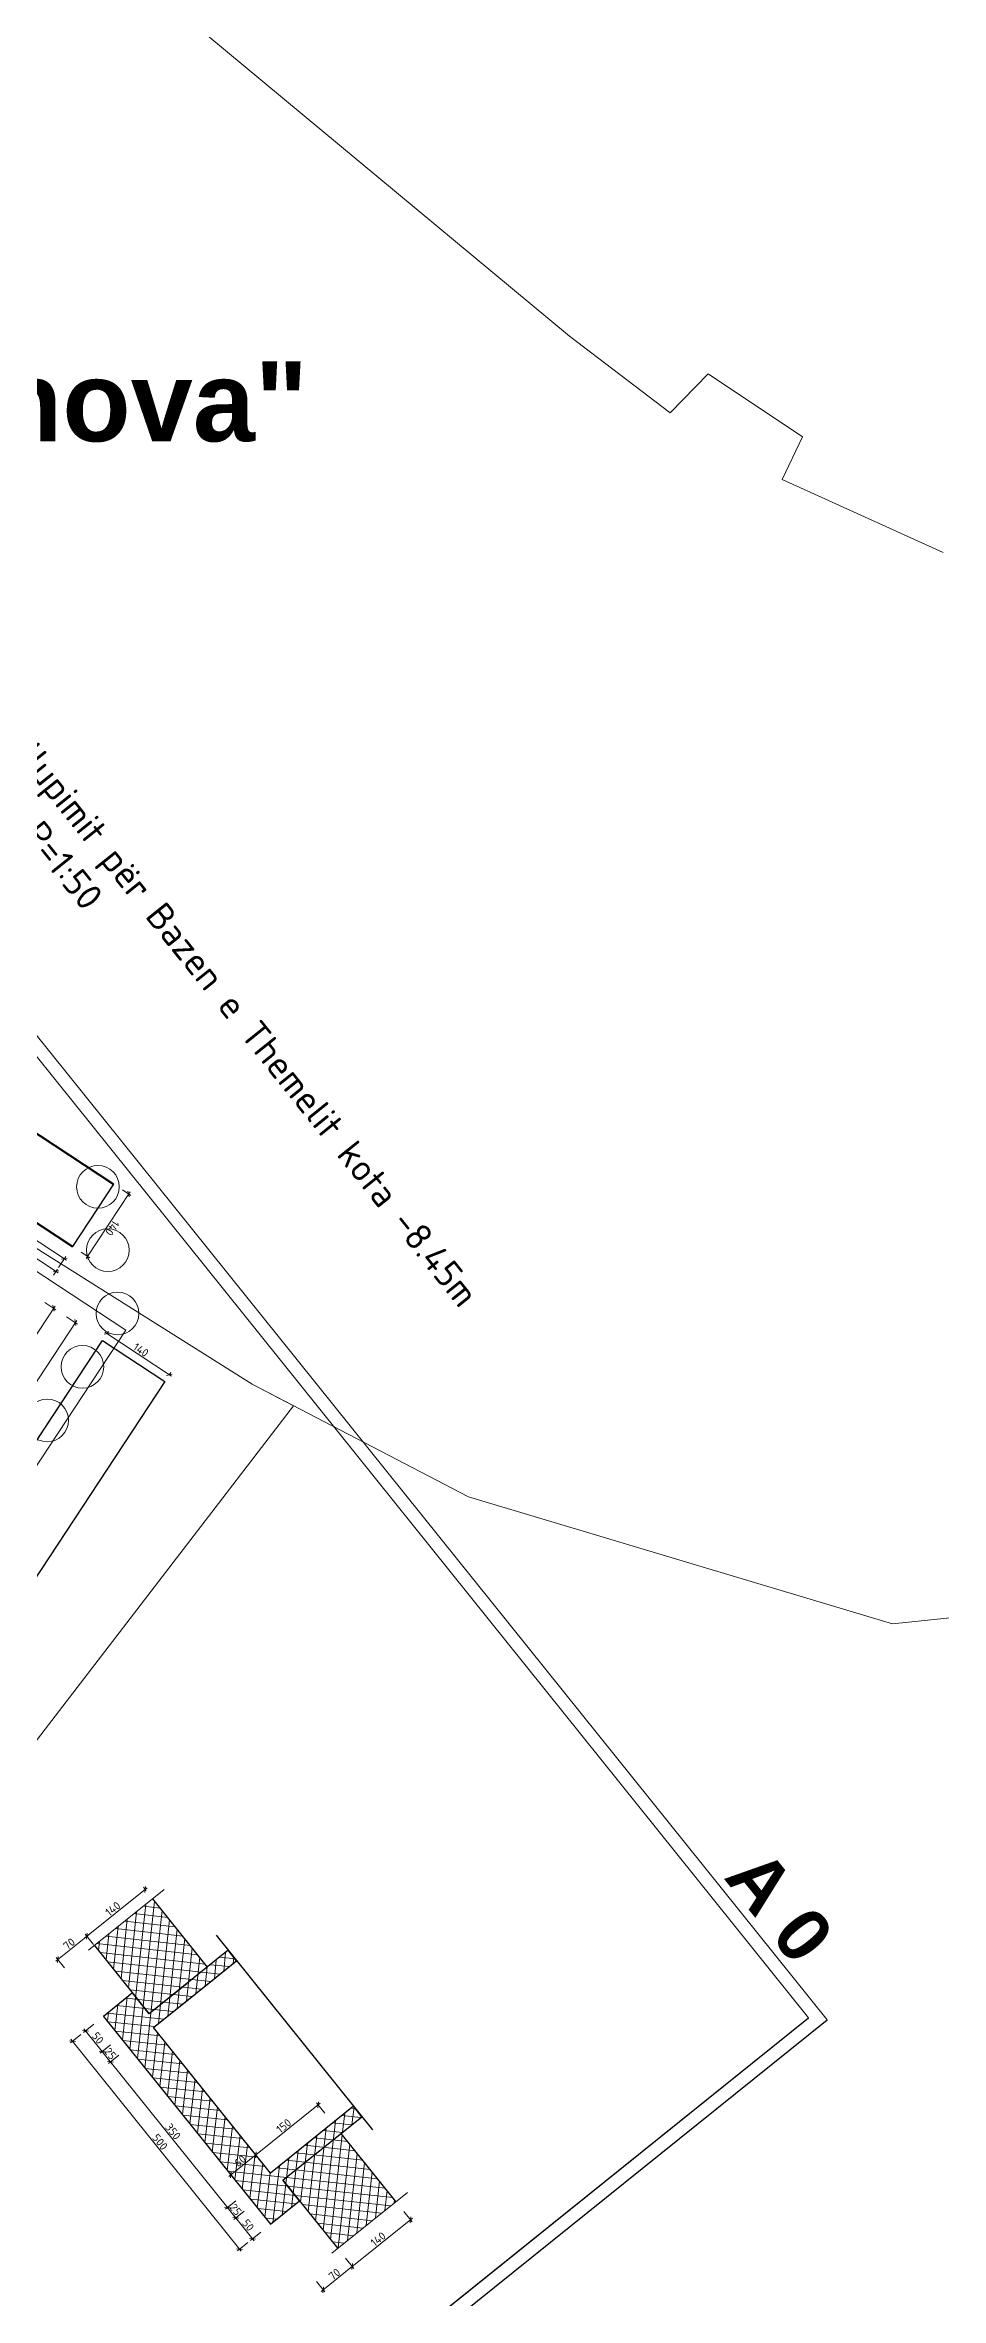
# Model space of a CAD drawing. Header units: metres. Extents: x 7511864 to 7512702, y 4691584 to 4692636.
# Drawn here: x 7512009.34 to 7512026.14, y 4692314.34 to 4692356.57 of the extents above; entities that cross this region are included whole.
import ezdxf

# ---------------------------------------------------------------- set-up
doc = ezdxf.new("R2010")
doc.units = ezdxf.units.M
doc.header["$PDMODE"] = 32
doc.header["$PDSIZE"] = 0.75
doc.layers.get('0').update_dxf_attribs({"lineweight": 0})
doc.layers.get('Defpoints').update_dxf_attribs({"lineweight": 0})
doc.layers.add('A - Muret', color=7, linetype='Continuous')
doc.layers.add('A4_GZ', color=7, linetype='Continuous')
for name, color, linetype, lineweight in [('A - Muret_Pen_No__101', 252, 'Continuous', 13), ('A - Muret_Pen_No__22', 8, 'Continuous', 35), ('A - Pllaka Perdhes kolollt v2', 1, 'Continuous', 0), ('emrat e rrugeve', 7, 'Continuous', 0), ('lifti project', 4, 'Continuous', 0), ('parcela', 7, 'Continuous', 0), ('Parcela Fqinje', 251, 'Continuous', 0)]:
    doc.layers.add(name, color=color, linetype=linetype, lineweight=lineweight)
doc.layers.add('A - Pilota kolollt v2', color=7, linetype='Continuous', lineweight=0, true_color=0xdf0000)
doc.styles.add('GENERATED_STYLE_1', font='arialbd.ttf')
doc.styles.add('K.B', font='isocpeur.ttf')
doc.dimstyles.new('FT 1_50', dxfattribs={"dimtxt": 15, "dimasz": 8, "dimexe": 5, "dimexo": 20, "dimgap": 2, "dimtad": 1, "dimdec": 0, "dimtxsty": 'K.B', "dimblk": 'OBLIQUE', "dimcen": 2.5, "dimdle": 5, "dimclrd": 256, "dimclre": 256, "dimclrt": 256, "dimadec": 0, "dimazin": 0, "dimtfac": 1, "dimtdec": 0, "dimtmove": 0, "dimatfit": 3, "dimldrblk": 'ARCHTICK', "dimfxl": 20, "dimfxlon": 1, "dimarcsym": 0})
pattern_1 = [(44.99999999999999, (0, 0), (-64.34671472773822, 64.34671472773826), []), (135.0000000000002, (0, 0), (64.34671472773803, 64.34671472773844), [])]

# ---------------------------------------------------------------- blocks, each defined once
blk = doc.blocks.new('Wall_27', base_point=(259145.8907511716, -22482.54432426653))
at = {"layer": 'A - Muret_Pen_No__101', "linetype": 'Continuous', "lineweight": 13}
h = blk.add_hatch(dxfattribs=at)
h.set_pattern_fill('CONCRETE_BLOCK', color=252, style=0, pattern_type=2)
h.set_pattern_definition(pattern_1)
h.paths.add_polyline_path([(258984.6609225791, -22797.19501182909), (259368.2127371205, -23986.89562666149), (259606.152734554, -23910.18527271984), (259222.6010993454, -22720.48450097122)])
h = blk.add_hatch(dxfattribs=at)
h.set_pattern_fill('CONCRETE_BLOCK', color=252, style=0, pattern_type=2)
h.set_pattern_definition(pattern_1)
h.paths.add_polyline_path([(260879.5444499212, -27859.99227168611), (260641.6043909481, -27936.70232952798), (262205.8361793683, -32788.63707517453), (262443.7762383414, -32711.92677258923)])
h = blk.add_hatch(dxfattribs=at)
h.set_pattern_fill('CONCRETE_BLOCK', color=252, style=0, pattern_type=2)
h.set_pattern_definition(pattern_1)
h.paths.add_polyline_path([(262904.0381762249, -34139.56786065826), (262666.0981172518, -34216.27816324356), (263264.4387955836, -36072.21145536158), (263502.3788545567, -35995.50115277628)])
h = blk.add_hatch(dxfattribs=at)
h.set_pattern_fill('CONCRETE_BLOCK', color=252, style=0, pattern_type=2)
h.set_pattern_definition(pattern_1)
h.paths.add_polyline_path([(264269.4821692671, -38374.90273613518), (264031.5420807583, -38451.61304590522), (265704.4867169861, -43640.75359637832), (265942.4268054948, -43564.04328660828)])
at = {"layer": 'A - Muret_Pen_No__22', "color": 8, "linetype": 'Continuous', "lineweight": 35, "flags": 128}
for points in [[(258984.6609236989, -22797.19483292018), (259368.2126257078, -23986.89566807518)], [(259606.1527978981, -23910.18533983909), (259222.6010818973, -22720.48446128426)], [(262443.7762319846, -32711.92693479448), (260879.5445104604, -27859.99230453213)], [(260641.6042678113, -27936.70241421885), (262205.8360569261, -32788.6372541336)], [(263502.3788768941, -35995.50107655814), (262904.0382787111, -34139.56795036703)], [(262666.0980870443, -34216.27821819061), (263264.4387440414, -36072.21152681144)], [(265942.4269636699, -43564.04328729732), (264269.4823389707, -38374.90292695478)], [(264031.5421480592, -38451.61319712146), (265704.4867943131, -43640.75362432195)]]:
    blk.add_lwpolyline(points, dxfattribs=at)
blk = doc.blocks.new('_Oblique')
at = {"color": 0, "linetype": 'ByBlock', "lineweight": -2}
blk.add_line((-0.5, -0.5), (0.5, 0.5), dxfattribs=at)
blk = doc.blocks.new('*D118')
at = {"lineweight": -2, "transparency": 16777216}
for p, q in [((4561.825168463611, 4144.381285521631), (4585.619185278772, 4152.052319597938)), ((5275.856071202002, 1994.78018320959), (4579.326175100478, 4155.276916145708)), ((5255.286650934611, 1993.402159311577), (5279.080667749772, 2001.073193387883))]:
    blk.add_line(p, q, dxfattribs=at)
at = {"layer": 'Defpoints', "color": 0, "transparency": 16777216}
for p in [(4580.86038191574, 4150.518112782676), (4491.905453161053, 4121.839630497255), (5185.366935632052, 1970.8605042872)]:
    blk.add_point(p, dxfattribs=at)
at = {"lineweight": -2, "transparency": 16777216, "xscale": 8, "yscale": 8, "zscale": 8}
for p, rotation in [((4580.86038191574, 4150.518112782676), 107.8689790706398), ((5274.32186438674, 1999.538986572622), 287.8689790706398)]:
    blk.add_blockref('_Oblique', p, dxfattribs=dict(at, rotation=rotation))
at = {"transparency": 16777216, "insert": (4936.632849541002, 3077.943542626645), "char_height": 15, "attachment_point": 5, "rotation": 287.86897907063985, "style": 'K.B'}
blk.add_mtext('2260', dxfattribs=at)
blk = doc.blocks.new('_ArchTick')
at = {"color": 0, "linetype": 'ByBlock', "const_width": 0.15}
blk.add_lwpolyline([(-0.5, -0.5), (0.5, 0.5)], dxfattribs=at)
blk = doc.blocks.new('*D143')
at = {"lineweight": -2, "transparency": 16777216}
for p, q in [((1783.96293684708, 3312.152810472845), (4487.930043595199, 4183.893967095911)), ((4485.768625920877, 4174.303188197925), (4481.637033420443, 4187.118563650585)), ((1791.319125902189, 3305.63044519494), (1787.187533401755, 3318.4458206476))]:
    blk.add_line(p, q, dxfattribs=at)
at = {"layer": 'Defpoints', "color": 0, "lineweight": 5, "transparency": 16777216}
for p in [(4483.171240230484, 4182.35976028587), (4491.905453161039, 4155.267974739064), (1797.455953142351, 3286.595231736078)]:
    blk.add_point(p, dxfattribs=at)
at = {"lineweight": -2, "transparency": 16777216, "xscale": 8, "yscale": 8, "zscale": 8}
for p, rotation in [((4483.171240230484, 4182.35976028587), 17.86897900778238), ((1788.721740211795, 3313.687017282885), 197.8689790077824)]:
    blk.add_blockref('_Oblique', p, dxfattribs=dict(at, rotation=rotation))
at = {"transparency": 16777216, "insert": (3133.031497282062, 3757.065115177336), "char_height": 15, "attachment_point": 5, "rotation": 17.868979007782375, "style": 'K.B'}
blk.add_mtext('2831', dxfattribs=at)
blk = doc.blocks.new('*D144')
at = {"lineweight": -2, "transparency": 16777216}
for p, q in [((1610.263799490423, 3285.940887125777), (4479.230906238543, 4210.876955212019)), ((4480.60893011399, 4190.307534943118), (4472.937896063787, 4214.101551766695)), ((1621.159430095301, 3268.439880476957), (1613.488396045098, 3292.233897300533))]:
    blk.add_line(p, q, dxfattribs=at)
at = {"layer": 'Defpoints', "color": 0, "lineweight": 5, "transparency": 16777216}
for p in [(4474.472102873828, 4209.342748401979), (4491.90545316104, 4155.267974739065), (1632.455953142351, 3233.400320272903)]:
    blk.add_point(p, dxfattribs=at)
at = {"lineweight": -2, "transparency": 16777216, "xscale": 8, "yscale": 8, "zscale": 8}
for p, rotation in [((4474.472102873828, 4209.342748401979), 17.86897900778239), ((1615.022602855138, 3287.475093935818), 197.8689790077824)]:
    blk.add_blockref('_Oblique', p, dxfattribs=dict(at, rotation=rotation))
at = {"transparency": 16777216, "insert": (3041.832359925406, 3757.450647561857), "char_height": 15, "attachment_point": 5, "rotation": 17.86897900778239, "style": 'K.B'}
blk.add_mtext('3004', dxfattribs=at)
blk = doc.blocks.new('*D147')
at = {"lineweight": -2, "transparency": 16777216}
for p, q in [((5097.284588686789, 2389.232950220146), (4532.763292772026, 4140.265350010939)), ((4515.262286135158, 4129.369719386862), (4539.056302950319, 4137.040753463169)), ((5076.715168419399, 2387.854926322133), (5100.509185234559, 2395.52596039844))]:
    blk.add_line(p, q, dxfattribs=at)
at = {"layer": 'Defpoints', "color": 0, "transparency": 16777216}
for p in [(4491.905453161054, 4121.839630497256), (4534.297499587287, 4135.506546647907), (5053.358335445293, 2380.324837432526)]:
    blk.add_point(p, dxfattribs=at)
at = {"lineweight": -2, "transparency": 16777216, "xscale": 8, "yscale": 8, "zscale": 8}
for p, rotation in [((4534.297499587287, 4135.506546647907), 107.8689790706402), ((5095.750381871528, 2393.991753583178), 287.8689790706402)]:
    blk.add_blockref('_Oblique', p, dxfattribs=dict(at, rotation=rotation))
at = {"transparency": 16777216, "insert": (4824.065667119169, 3267.664143064539), "char_height": 15, "attachment_point": 5, "rotation": 287.8689790706402, "style": 'K.B'}
blk.add_mtext('1830', dxfattribs=at)
blk = doc.blocks.new('*D151')
at = {"lineweight": -2, "transparency": 16777216}
for p, q in [((4629.351590261143, 4182.151560909901), (4772.115691195584, 4228.177765232873)), ((4767.356887831103, 4226.643558422107), (4765.822681020337, 4231.402361786588)), ((4634.110393625624, 4183.685767720666), (4632.576186814858, 4188.444571085147))]:
    blk.add_line(p, q, dxfattribs=at)
at = {"layer": 'Defpoints', "color": 0, "lineweight": -3, "transparency": 16777216}
for p in [(4767.356887831103, 4226.643558422107), (4772.029579598107, 4212.149801031661), (4638.783085392629, 4169.19201033022)]:
    blk.add_point(p, dxfattribs=at)
at = {"lineweight": -2, "transparency": 16777216, "xscale": 8, "yscale": 8, "zscale": 8}
for p, rotation in [((4767.356887831103, 4226.643558422107), 17.86897901651387), ((4634.110393625624, 4183.685767720666), 197.8689790165138)]:
    blk.add_blockref('_Oblique', p, dxfattribs=dict(at, rotation=rotation))
at = {"lineweight": -3, "transparency": 16777216, "insert": (4697.818647787909, 4214.206389463901), "char_height": 15, "attachment_point": 5, "rotation": 17.868979016513865, "style": 'K.B'}
blk.add_mtext('140', dxfattribs=at)
blk = doc.blocks.new('*D152')
at = {"lineweight": -2, "transparency": 16777216}
for p, q in [((4442.111388088764, 4374.89948834164), (4460.181631359213, 4380.725215574546)), ((4499.914825593361, 4241.185711218427), (4453.888621181968, 4383.949812124365)), ((4485.06917887273, 4241.652994162765), (4503.139422143179, 4247.478721395672))]:
    blk.add_line(p, q, dxfattribs=at)
at = {"layer": 'Defpoints', "color": 0, "lineweight": 5, "transparency": 16777216}
for p in [(4423.076174634639, 4368.762661086787), (4455.422827995681, 4379.191008760834), (4466.033965418605, 4235.516166907913)]:
    blk.add_point(p, dxfattribs=at)
at = {"lineweight": -2, "transparency": 16777216, "xscale": 8, "yscale": 8, "zscale": 8}
for p, rotation in [((4455.422827995681, 4379.191008760834), 107.8689790519993), ((4498.380618779647, 4245.944514581959), 287.8689790519992)]:
    blk.add_blockref('_Oblique', p, dxfattribs=dict(at, rotation=rotation))
at = {"lineweight": -3, "transparency": 16777216, "insert": (4485.943449778374, 4315.482754617451), "char_height": 15, "attachment_point": 5, "rotation": 287.8689790519993, "style": 'K.B'}
blk.add_mtext('140', dxfattribs=at)
blk = doc.blocks.new('*D175')
at = {"lineweight": -2, "transparency": 16777216}
for p, q in [((6009.034703185665, 3592.184128370922), (6009.034703185665, 3432.184128370922)), ((6029.034703185665, 3587.184128370922), (6004.034703185665, 3587.184128370922)), ((6029.034703185665, 3437.184128370922), (6004.034703185665, 3437.184128370922))]:
    blk.add_line(p, q, dxfattribs=at)
at = {"layer": 'Defpoints', "color": 0, "transparency": 16777216}
for p in [(6077.840858454059, 3587.184128370922), (6009.034703185665, 3437.184128370922), (6052.840858454059, 3437.184128370922)]:
    blk.add_point(p, dxfattribs=at)
at = {"lineweight": -2, "transparency": 16777216, "xscale": 8, "yscale": 8, "zscale": 8}
for p, rotation in [((6009.034703185665, 3587.184128370922), 90), ((6009.034703185665, 3437.184128370922), 270)]:
    blk.add_blockref('_Oblique', p, dxfattribs=dict(at, rotation=rotation))
at = {"transparency": 16777216, "insert": (5999.534703185665, 3512.184128370923), "char_height": 15, "attachment_point": 5, "rotation": 90, "style": 'K.B'}
blk.add_mtext('150', dxfattribs=at)
blk = doc.blocks.new('*D176')
at = {"lineweight": -2, "transparency": 16777216}
for p, q in [((6029.034703185665, 3437.184128370922), (6004.034703185665, 3437.184128370922)), ((6009.034703185665, 3442.184128370922), (6009.034703185665, 3372.184128370922)), ((6029.034703185665, 3377.184128370922), (6004.034703185665, 3377.184128370922))]:
    blk.add_line(p, q, dxfattribs=at)
at = {"layer": 'Defpoints', "color": 0, "transparency": 16777216}
for p in [(6052.840858454059, 3437.184128370922), (6009.034703185665, 3377.184128370922), (6127.840858454059, 3377.184128370922)]:
    blk.add_point(p, dxfattribs=at)
at = {"lineweight": -2, "transparency": 16777216, "xscale": 8, "yscale": 8, "zscale": 8}
for p, rotation in [((6009.034703185665, 3437.184128370922), 90), ((6009.034703185665, 3377.184128370922), 270)]:
    blk.add_blockref('_Oblique', p, dxfattribs=dict(at, rotation=rotation))
at = {"transparency": 16777216, "insert": (5999.534703185665, 3407.184128370923), "char_height": 15, "attachment_point": 5, "rotation": 90, "style": 'K.B'}
blk.add_mtext('60', dxfattribs=at)
blk = doc.blocks.new('*D177')
at = {"lineweight": -2, "transparency": 16777216}
for p, q in [((5627.840858454059, 3354.098419118673), (5627.840858454059, 3329.098419118673)), ((5677.840858454059, 3354.098419118673), (5677.840858454059, 3329.098419118673)), ((5622.840858454059, 3334.098419118673), (5682.840858454059, 3334.098419118673))]:
    blk.add_line(p, q, dxfattribs=at)
at = {"layer": 'Defpoints', "color": 0, "transparency": 16777216}
for p in [(5677.840858454059, 3447.184128370922), (5627.840858454059, 3377.184128370922), (5677.840858454059, 3334.098419118673)]:
    blk.add_point(p, dxfattribs=at)
at = {"lineweight": -2, "transparency": 16777216, "xscale": 8, "yscale": 8, "zscale": 8, "rotation": 180}
blk.add_blockref('_Oblique', (5627.840858454059, 3334.098419118673), dxfattribs=at)
at = {"lineweight": -2, "transparency": 16777216, "xscale": 8, "yscale": 8, "zscale": 8}
blk.add_blockref('_Oblique', (5677.840858454059, 3334.098419118673), dxfattribs=at)
at = {"transparency": 16777216, "insert": (5652.840858454059, 3343.598419118673), "char_height": 15, "attachment_point": 5, "style": 'K.B'}
blk.add_mtext('50', dxfattribs=at)
blk = doc.blocks.new('*D178')
at = {"lineweight": -2, "transparency": 16777216}
for p, q in [((5677.840858454059, 3354.098419118673), (5677.840858454059, 3329.098419118673)), ((5702.840858454059, 3354.098419118673), (5702.840858454059, 3329.098419118673)), ((5672.840858454059, 3334.098419118673), (5707.840858454059, 3334.098419118673))]:
    blk.add_line(p, q, dxfattribs=at)
at = {"layer": 'Defpoints', "color": 0, "transparency": 16777216}
for p in [(5677.840858454059, 3447.184128370922), (5702.840858454059, 3437.184128370922), (5702.840858454059, 3334.098419118673)]:
    blk.add_point(p, dxfattribs=at)
at = {"lineweight": -2, "transparency": 16777216, "xscale": 8, "yscale": 8, "zscale": 8, "rotation": 180}
blk.add_blockref('_Oblique', (5677.840858454059, 3334.098419118673), dxfattribs=at)
at = {"lineweight": -2, "transparency": 16777216, "xscale": 8, "yscale": 8, "zscale": 8}
blk.add_blockref('_Oblique', (5702.840858454059, 3334.098419118673), dxfattribs=at)
at = {"transparency": 16777216, "insert": (5690.340858454059, 3343.598419118673), "char_height": 15, "attachment_point": 5, "style": 'K.B'}
blk.add_mtext('25', dxfattribs=at)
blk = doc.blocks.new('*D179')
at = {"lineweight": -2, "transparency": 16777216}
for p, q in [((5702.840858454059, 3354.098419118673), (5702.840858454059, 3329.098419118673)), ((6052.840858454059, 3354.098419118673), (6052.840858454059, 3329.098419118673)), ((5697.840858454059, 3334.098419118673), (6057.840858454059, 3334.098419118673))]:
    blk.add_line(p, q, dxfattribs=at)
at = {"layer": 'Defpoints', "color": 0, "transparency": 16777216}
for p in [(5702.840858454059, 3437.184128370922), (6052.840858454059, 3437.184128370922), (6052.840858454059, 3334.098419118673)]:
    blk.add_point(p, dxfattribs=at)
at = {"lineweight": -2, "transparency": 16777216, "xscale": 8, "yscale": 8, "zscale": 8, "rotation": 180}
blk.add_blockref('_Oblique', (5702.840858454059, 3334.098419118673), dxfattribs=at)
at = {"lineweight": -2, "transparency": 16777216, "xscale": 8, "yscale": 8, "zscale": 8}
blk.add_blockref('_Oblique', (6052.840858454059, 3334.098419118673), dxfattribs=at)
at = {"transparency": 16777216, "insert": (5877.840858454059, 3343.598419118673), "char_height": 15, "attachment_point": 5, "style": 'K.B'}
blk.add_mtext('350', dxfattribs=at)
blk = doc.blocks.new('*D180')
at = {"lineweight": -2, "transparency": 16777216}
for p, q in [((6052.840858454059, 3354.098419118673), (6052.840858454059, 3329.098419118673)), ((6077.840858454059, 3354.098419118673), (6077.840858454059, 3329.098419118673)), ((6047.840858454059, 3334.098419118673), (6082.840858454059, 3334.098419118673))]:
    blk.add_line(p, q, dxfattribs=at)
at = {"layer": 'Defpoints', "color": 0, "transparency": 16777216}
for p in [(6052.840858454059, 3437.184128370922), (6077.840858454059, 3447.184128370922), (6077.840858454059, 3334.098419118673)]:
    blk.add_point(p, dxfattribs=at)
at = {"lineweight": -2, "transparency": 16777216, "xscale": 8, "yscale": 8, "zscale": 8, "rotation": 180}
blk.add_blockref('_Oblique', (6052.840858454059, 3334.098419118673), dxfattribs=at)
at = {"lineweight": -2, "transparency": 16777216, "xscale": 8, "yscale": 8, "zscale": 8}
blk.add_blockref('_Oblique', (6077.840858454059, 3334.098419118673), dxfattribs=at)
at = {"transparency": 16777216, "insert": (6065.340858454059, 3343.598419118673), "char_height": 15, "attachment_point": 5, "style": 'K.B'}
blk.add_mtext('25', dxfattribs=at)
blk = doc.blocks.new('*D181')
at = {"lineweight": -2, "transparency": 16777216}
for p, q in [((6077.840858454059, 3354.098419118673), (6077.840858454059, 3329.098419118673)), ((6127.840858454059, 3354.098419118673), (6127.840858454059, 3329.098419118673)), ((6072.840858454059, 3334.098419118673), (6132.840858454059, 3334.098419118673))]:
    blk.add_line(p, q, dxfattribs=at)
at = {"layer": 'Defpoints', "color": 0, "transparency": 16777216}
for p in [(6077.840858454059, 3447.184128370922), (6127.840858454059, 3447.184128370922), (6127.840858454059, 3334.098419118673)]:
    blk.add_point(p, dxfattribs=at)
at = {"lineweight": -2, "transparency": 16777216, "xscale": 8, "yscale": 8, "zscale": 8, "rotation": 180}
blk.add_blockref('_Oblique', (6077.840858454059, 3334.098419118673), dxfattribs=at)
at = {"lineweight": -2, "transparency": 16777216, "xscale": 8, "yscale": 8, "zscale": 8}
blk.add_blockref('_Oblique', (6127.840858454059, 3334.098419118673), dxfattribs=at)
at = {"transparency": 16777216, "insert": (6102.840858454059, 3343.598419118673), "char_height": 15, "attachment_point": 5, "style": 'K.B'}
blk.add_mtext('50', dxfattribs=at)
blk = doc.blocks.new('*D182')
at = {"lineweight": -2, "transparency": 16777216}
for p, q in [((5622.840858454059, 3302.897338907758), (6132.840858454059, 3302.897338907758)), ((5627.840858454059, 3322.897338907758), (5627.840858454059, 3297.897338907758)), ((6127.840858454059, 3322.897338907758), (6127.840858454059, 3297.897338907758))]:
    blk.add_line(p, q, dxfattribs=at)
at = {"layer": 'Defpoints', "color": 0, "transparency": 16777216}
for p in [(5627.840858454059, 3377.184128370922), (6127.840858454059, 3377.184128370922), (6127.840858454059, 3302.897338907758)]:
    blk.add_point(p, dxfattribs=at)
at = {"lineweight": -2, "transparency": 16777216, "xscale": 8, "yscale": 8, "zscale": 8, "rotation": 180}
blk.add_blockref('_Oblique', (5627.840858454059, 3302.897338907758), dxfattribs=at)
at = {"lineweight": -2, "transparency": 16777216, "xscale": 8, "yscale": 8, "zscale": 8}
blk.add_blockref('_Oblique', (6127.840858454059, 3302.897338907758), dxfattribs=at)
at = {"transparency": 16777216, "insert": (5877.840858454059, 3312.397338907758), "char_height": 15, "attachment_point": 5, "style": 'K.B'}
blk.add_mtext('500', dxfattribs=at)
blk = doc.blocks.new('*D183')
at = {"lineweight": -2, "transparency": 16777216}
for p, q in [((6285.338824183855, 3442.184128370922), (6285.338824183855, 3592.184128370922)), ((6265.338824183855, 3587.184128370922), (6290.338824183855, 3587.184128370922)), ((6265.338824183855, 3447.184128370922), (6290.338824183855, 3447.184128370922))]:
    blk.add_line(p, q, dxfattribs=at)
at = {"layer": 'Defpoints', "color": 0, "transparency": 16777216}
for p in [(6241.883250088838, 3587.184128370922), (6285.338824183855, 3587.184128370922), (6241.883250088838, 3447.184128370922)]:
    blk.add_point(p, dxfattribs=at)
at = {"lineweight": -2, "transparency": 16777216, "xscale": 8, "yscale": 8, "zscale": 8}
for p, rotation in [((6285.338824183855, 3587.184128370922), 90), ((6285.338824183855, 3447.184128370922), 270)]:
    blk.add_blockref('_Oblique', p, dxfattribs=dict(at, rotation=rotation))
at = {"transparency": 16777216, "insert": (6275.838824183854, 3517.184128370923), "char_height": 15, "attachment_point": 5, "rotation": 90, "style": 'K.B'}
blk.add_mtext('140', dxfattribs=at)
blk = doc.blocks.new('*D184')
at = {"lineweight": -2, "transparency": 16777216}
for p, q in [((6265.338824183855, 3447.184128370922), (6290.338824183855, 3447.184128370922)), ((6285.338824183855, 3452.184128370922), (6285.338824183855, 3372.184128370922)), ((6265.338824183855, 3377.184128370922), (6290.338824183855, 3377.184128370922))]:
    blk.add_line(p, q, dxfattribs=at)
at = {"layer": 'Defpoints', "color": 0, "transparency": 16777216}
for p in [(6127.840858454059, 3447.184128370922), (6127.840858454059, 3377.184128370922), (6285.338824183855, 3377.184128370922)]:
    blk.add_point(p, dxfattribs=at)
at = {"lineweight": -2, "transparency": 16777216, "xscale": 8, "yscale": 8, "zscale": 8}
for p, rotation in [((6285.338824183855, 3447.184128370922), 90), ((6285.338824183855, 3377.184128370922), 270)]:
    blk.add_blockref('_Oblique', p, dxfattribs=dict(at, rotation=rotation))
at = {"transparency": 16777216, "insert": (6275.838824183854, 3412.184128370923), "char_height": 15, "attachment_point": 5, "rotation": 90, "style": 'K.B'}
blk.add_mtext('70', dxfattribs=at)
blk = doc.blocks.new('*D185')
at = {"lineweight": -2, "transparency": 16777216}
for p, q in [((5491.127380297054, 3592.184128370922), (5491.127380297054, 3442.184128370922)), ((5493.79846681928, 3587.184128370922), (5486.127380297054, 3587.184128370922)), ((5493.79846681928, 3447.184128370922), (5486.127380297054, 3447.184128370922))]:
    blk.add_line(p, q, dxfattribs=at)
at = {"layer": 'Defpoints', "color": 0, "transparency": 16777216}
for p in [(5513.79846681928, 3587.184128370922), (5491.127380297054, 3447.184128370922), (5513.79846681928, 3447.184128370922)]:
    blk.add_point(p, dxfattribs=at)
at = {"lineweight": -2, "transparency": 16777216, "xscale": 8, "yscale": 8, "zscale": 8}
for p, rotation in [((5491.127380297054, 3587.184128370922), 90), ((5491.127380297054, 3447.184128370922), 270)]:
    blk.add_blockref('_Oblique', p, dxfattribs=dict(at, rotation=rotation))
at = {"transparency": 16777216, "insert": (5481.627380297053, 3517.184128370923), "char_height": 15, "attachment_point": 5, "rotation": 90, "style": 'K.B'}
blk.add_mtext('140', dxfattribs=at)
blk = doc.blocks.new('*D186')
at = {"lineweight": -2, "transparency": 16777216}
for p, q in [((5511.127380297054, 3447.184128370922), (5486.127380297054, 3447.184128370922)), ((5491.127380297054, 3452.184128370922), (5491.127380297054, 3372.184128370922)), ((5511.127380297054, 3377.184128370922), (5486.127380297054, 3377.184128370922))]:
    blk.add_line(p, q, dxfattribs=at)
at = {"layer": 'Defpoints', "color": 0, "transparency": 16777216}
for p in [(5627.840858454059, 3447.184128370922), (5491.127380297054, 3377.184128370922), (5627.840858454059, 3377.184128370922)]:
    blk.add_point(p, dxfattribs=at)
at = {"lineweight": -2, "transparency": 16777216, "xscale": 8, "yscale": 8, "zscale": 8}
for p, rotation in [((5491.127380297054, 3447.184128370922), 90), ((5491.127380297054, 3377.184128370922), 270)]:
    blk.add_blockref('_Oblique', p, dxfattribs=dict(at, rotation=rotation))
at = {"transparency": 16777216, "insert": (5481.627380297053, 3412.184128370923), "char_height": 15, "attachment_point": 5, "rotation": 90, "style": 'K.B'}
blk.add_mtext('70', dxfattribs=at)
blk = doc.blocks.new('A$C112c8b24')
at = {"true_color": 0x636466}
h = blk.add_hatch(dxfattribs=at)
h.set_pattern_fill('ANSI37', color=251, scale=5)
h.set_pattern_definition([(45, (-468.0516538296069, 197.9588546659143), (-11.22532015133644, 11.22532015133644), []), (135, (-468.0516538296069, 197.9588546659143), (-11.22532015133644, -11.22532015133644), [])])
h.paths.add_polyline_path([(5540.170612668764, 3411.266799391939), (5515.170612668764, 3411.266799391939), (5515.170612668764, 3211.266799391939), (5165.170612668764, 3211.266799391939), (5165.170612668764, 3411.266799391939), (5140.170612668764, 3411.266799391939), (5140.170612668764, 3221.266799391939), (5090.170612668764, 3221.266799391939), (5090.170612668764, 3151.266799391939), (5590.170612668764, 3151.266799391939), (5590.170612668764, 3221.266799391939), (5540.170612668764, 3221.266799391939)])
h.paths.add_polyline_path([(5140.170612668764, 3361.266799391939), (4976.128221033985, 3361.266799391939), (4976.128221033985, 3221.266799391939), (5140.170612668764, 3221.266799391939)])
h.paths.add_polyline_path([(5704.213004303543, 3361.266799391939), (5540.170612668764, 3361.266799391939), (5540.170612668764, 3221.266799391939), (5590.170612668764, 3221.266799391939), (5704.213004303543, 3221.266799391939)])
for p, q in [((5945, 4205), (0, 4205)), ((5945, 0), (5945, 4205)), ((5945, 0), (5945, 4205)), ((5945, 0), (5945, 4205)), ((5920, 4180), (125, 4180)), ((3928.36371963331, 4009.598837928929), (3885.405928849344, 4142.845332107804)), ((5920, 25), (5920, 4180)), ((5920, 25), (5920, 4180)), ((5920, 25), (5920, 4180))]:
    blk.add_line(p, q)
at = {"lineweight": 25}
for p, q in [((5945, 0), (5945, 4205)), ((5920, 25), (5920, 4180))]:
    blk.add_line(p, q, dxfattribs=at)
at = {"lineweight": 40}
for p, q in [((1094.785707357055, 3243.167782958529), (3885.405928849344, 4142.845332107804)), ((1094.785707357055, 3096.071980431734), (3928.36371963331, 4009.598837928929))]:
    blk.add_line(p, q, dxfattribs=at)
at = {"lineweight": 30}
blk.add_line((4794.574322117479, 1792.295555019822), (4101.112839608928, 3943.274681346287), dxfattribs=at)
at = {"color": 1, "lineweight": 9}
for p, q in [((4976.128221033985, 3207.126831301772), (4976.128221033985, 3388.940215190254)), ((5704.213004303543, 3207.126831301772), (5704.213004303543, 3388.940215190254))]:
    blk.add_line(p, q, dxfattribs=at)
at = {"color": 1, "lineweight": -3}
blk.add_line((5104.079760201537, 3411.266799391939), (5572.077728109871, 3411.266799391939), dxfattribs=at)
at = {"lineweight": -3}
for p, q in [((5165.170612668764, 3411.266799391939), (5140.170612668764, 3411.266799391939)), ((5140.170612668764, 3411.266799391939), (5140.170612668764, 3221.266799391939)), ((5165.170612668764, 3361.266799391939), (5165.170612668764, 3411.266799391939)), ((5140.170612668764, 3361.266799391939), (4976.128221033985, 3361.266799391939)), ((5165.170612668764, 3211.266799391939), (5165.170612668764, 3361.266799391939)), ((5704.213004303543, 3361.266799391939), (5540.170612668764, 3361.266799391939)), ((5704.213004303543, 3361.266799391939), (5540.170612668764, 3361.266799391939)), ((5140.170612668764, 3311.266799391939), (5140.170612668764, 3221.266799391939)), ((5165.170612668764, 3211.266799391939), (5165.170612668764, 3311.266799391939)), ((5515.170612668764, 3311.266799391939), (5515.170612668764, 3211.266799391939)), ((5540.170612668764, 3221.266799391939), (5540.170612668764, 3311.266799391939)), ((4976.128221033985, 3221.266799391939), (5140.170612668764, 3221.266799391939)), ((5090.170612668764, 3211.266799391939), (5090.170612668764, 3151.266799391939)), ((5515.170612668764, 3211.266799391939), (5165.170612668764, 3211.266799391939)), ((5540.170612668764, 3221.266799391939), (5590.170612668764, 3221.266799391939)), ((5540.170612668764, 3221.266799391939), (5704.213004303543, 3221.266799391939)), ((5590.170612668764, 3151.266799391939), (5590.170612668764, 3221.266799391939)), ((5090.170612668764, 3151.266799391939), (5590.170612668764, 3151.266799391939))]:
    blk.add_line(p, q, dxfattribs=at)
at = {"lineweight": 9}
for p, q in [((5515.170612668764, 3211.266799391939), (5515.170612668764, 3411.266799391939)), ((5540.170612668764, 3221.266799391939), (5540.170612668764, 3411.266799391939)), ((5090.170612668764, 3151.266799391939), (5090.170612668764, 3221.266799391939))]:
    blk.add_line(p, q, dxfattribs=at)
at = {"lineweight": 30}
for points in [[(3885.405928849344, 4142.845332107804), (3928.36371963331, 4009.598837928929), (1094.785707357055, 3096.071980431734), (1094.785707357055, 3243.167782958529), (3885.405928849344, 4142.845332107804)], [(4101.112839608928, 3943.274681346287), (4234.359333812812, 3986.232472052678), (4752.841315036389, 2378.004838480321), (4710.144654262728, 2217.130186728748), (4842.162355760128, 1807.637623134196), (4794.574322117479, 1792.295555019822), (4101.112839607333, 3943.274681351237)], [(5165.170612668764, 3411.266799391939), (5140.170612668764, 3411.266799391939), (5140.170612668764, 3221.266799391939), (5090.170612668764, 3221.266799391939), (5090.170612668764, 3151.266799391939), (5590.170612668764, 3151.266799391939), (5590.170612668764, 3221.266799391939), (5540.170612668764, 3221.266799391939), (5540.170612668764, 3411.266799391939), (5515.170612668764, 3411.266799391939), (5515.170612668764, 3211.266799391939), (5165.170612668764, 3211.266799391939), (5165.170612668764, 3411.266799391939)]]:
    blk.add_lwpolyline(points, dxfattribs=at)
at = {"layer": 'A4_GZ', "color": 0}
for p, q in [((5945, 0), (5945, 4205)), ((5920, 25), (5920, 4180))]:
    blk.add_line(p, q, dxfattribs=at)
at = {"layer": 'A - Muret', "color": 8, "lineweight": 35, "xscale": 0.1, "yscale": 0.1, "zscale": 0.1}
blk.add_blockref('Wall_27', (3938.268407547417, 3880.267867552043), dxfattribs=at)
at = {"insert": (2344.041058096598, 4551.993774480296), "char_height": 50, "width": 2860.463492864743, "attachment_point": 1, "style": 'K.B'}
blk.add_mtext('Plani i Pozicionimi dhe Kallupimit për Bazen e Themelit kota -8.45m \\P                             {\\fISOCPEUR|b0|i0|c186|p34;P=1:5}0 ', dxfattribs=at)
at = {"insert": (5723.195177722722, 4218.286237413879), "char_height": 100, "attachment_point": 8, "style": 'GENERATED_STYLE_1'}
blk.add_mtext('\\A1;{\\fArial Unicode MS|b1|i0|c0|p34;\\C1;A 0}', dxfattribs=at)
at = {"lineweight": -3}
for p1, p2, distance, picture, middle in [((3928.36371963331, 4009.598837928929), (3885.405928849344, 4142.845332107804), -33.986120974159626, '*D152', (3948.273203993079, 4089.565425638468)), ((4101.112839607333, 3943.274681351237), (4234.359333812812, 3986.232472052678), 15.228363393435858, '*D151', (4160.148402002614, 3988.289060484918))]:
    dim = blk.add_aligned_dim(p1=p1, p2=p2, distance=distance, dimstyle='FT 1_50', dxfattribs=at)
    dim.commit()
    dim.dimension.update_dxf_attribs({"geometry": picture, "text_midpoint": middle, "insert": (-537.6702457852953, -225.9173289789833)})
for p1, p2, distance, picture, middle in [((1094.785707357056, 3007.482991293919), (3954.235207375745, 3929.350645760081), 56.815515917152155, '*D144', (2504.162114140111, 3531.533318582874)), ((1259.785707357056, 3060.677902757096), (3954.235207375745, 3929.350645760081), 28.46491383493772, '*D143', (2595.361251496767, 3531.147786198353)), ((4647.696689846758, 1744.943175308216), (3954.235207375757, 3895.922301518272), -93.46354741794596, '*D118', (4398.962603755706, 2852.026213647662)), ((4515.688089659998, 2154.407508453543), (3954.235207375757, 3895.922301518272), -44.54065780018321, '*D147', (4286.395421333874, 3041.746814085555))]:
    dim = blk.add_aligned_dim(p1=p1, p2=p2, distance=distance, dimstyle='FT 1_50')
    dim.commit()
    dim.dimension.update_dxf_attribs({"geometry": picture, "text_midpoint": middle, "insert": (-537.6702457852953, -225.9173289789833)})
for base, p1, p2, picture, middle in [((4953.457134511758, 3221.266799391939), (4976.128221033985, 3361.266799391939), (4976.128221033985, 3221.266799391939), '*D185', (4943.957134511757, 3291.266799391939)), ((5471.36445740037, 3211.266799391939), (5540.170612668764, 3361.266799391939), (5515.170612668764, 3211.266799391939), '*D175', (5461.864457400369, 3286.266799391939)), ((5747.668578398559, 3361.266799391939), (5704.213004303543, 3221.266799391939), (5704.213004303543, 3361.266799391939), '*D183', (5738.168578398559, 3291.266799391939)), ((4953.457134511758, 3151.266799391939), (5090.170612668764, 3221.266799391939), (5090.170612668764, 3151.266799391939), '*D186', (4943.957134511757, 3186.266799391939)), ((5471.36445740037, 3151.266799391939), (5515.170612668764, 3211.266799391939), (5590.170612668764, 3151.266799391939), '*D176', (5461.864457400369, 3181.266799391939)), ((5747.668578398559, 3151.266799391939), (5590.170612668764, 3221.266799391939), (5590.170612668764, 3151.266799391939), '*D184', (5738.168578398559, 3186.266799391939))]:
    dim = blk.add_linear_dim(base=base, p1=p1, p2=p2, angle=90, dimstyle='FT 1_50')
    dim.commit()
    dim.dimension.update_dxf_attribs({"geometry": picture, "text_midpoint": middle, "insert": (-537.6702457852953, -225.9173289789833)})
for base, p1, p2, picture, middle in [((5140.170612668764, 3108.181090139689), (5090.170612668764, 3151.266799391939), (5140.170612668764, 3221.266799391939), '*D177', (5115.170612668764, 3117.681090139689)), ((5165.170612668764, 3108.181090139689), (5140.170612668764, 3221.266799391939), (5165.170612668764, 3211.266799391939), '*D178', (5152.670612668764, 3117.681090139689)), ((5515.170612668764, 3108.181090139689), (5165.170612668764, 3211.266799391939), (5515.170612668764, 3211.266799391939), '*D179', (5340.170612668764, 3117.681090139689)), ((5540.170612668764, 3108.181090139689), (5515.170612668764, 3211.266799391939), (5540.170612668764, 3221.266799391939), '*D180', (5527.670612668764, 3117.681090139689)), ((5590.170612668764, 3108.181090139689), (5540.170612668764, 3221.266799391939), (5590.170612668764, 3221.266799391939), '*D181', (5565.170612668764, 3117.681090139689)), ((5590.170612668764, 3076.980009928775), (5090.170612668764, 3151.266799391939), (5590.170612668764, 3151.266799391939), '*D182', (5340.170612668764, 3086.480009928775))]:
    dim = blk.add_linear_dim(base=base, p1=p1, p2=p2, dimstyle='FT 1_50')
    dim.commit()
    dim.dimension.update_dxf_attribs({"geometry": picture, "text_midpoint": middle, "insert": (-537.6702457852953, -225.9173289789833)})

msp = doc.modelspace()

# ---------------------------------------------------------------- linework, layer by layer
at = {"layer": 'A - Pilota kolollt v2', "color": 12, "linetype": 'Continuous', "true_color": 0xdf0000}
for centre in [(7512010.33203901, 4692335.165902976), (7512010.515650442, 4692333.980033319), (7512010.699261875, 4692332.794163663), (7512010.039368396, 4692331.791895936), (7512009.379474917, 4692330.78962821)]:
    msp.add_circle(centre, 0.3999999999999773, dxfattribs=at)
at = {"layer": 'A - Pllaka Perdhes kolollt v2', "color": 6, "linetype": 'Continuous', "flags": 128}
msp.add_lwpolyline([(7511962.147605797, 4692332.719527228), (7511983.924078942, 4692350.209557033), (7512010.851815436, 4692332.480324347), (7511997.159025718, 4692311.683269011), (7511985.92796456, 4692319.077804254, 0.3255518551298186), (7511980.282645076, 4692318.811124776), (7511976.049179041, 4692315.410966878)], format="xyb", close=True, dxfattribs=at)
at = {"layer": 'parcela'}
msp.add_lwpolyline([(7512014.001, 4692331.061000001), (7512007.601, 4692322.736), (7511996.727999999, 4692308.593), (7511996.477999999, 4692308.808), (7511984.225, 4692318.67), (7511979.511, 4692314.209), (7511960.838, 4692336.459), (7511966.627, 4692340.808), (7511982.768999999, 4692353.148), (7511985.852999999, 4692355.253), (7512004.361, 4692337.945), (7512007.31, 4692335.187), (7512013.22, 4692331.467), (7512014.001, 4692331.061000001)], dxfattribs=at)
at = {"layer": 'Parcela Fqinje', "flags": 128}
for points in [[(7512121.209, 4692304.743), (7512099.37, 4692321.114), (7512090.4, 4692328.334), (7512084.23, 4692331.224), (7512078.21, 4692330.164), (7512066.38, 4692329.075), (7512056.28, 4692327.065), (7512044.93, 4692326.926), (7512038.19, 4692326.936), (7512031.28, 4692327.606), (7512025.23, 4692326.976), (7512017.28, 4692329.357), (7512013.22, 4692331.467), (7512007.31, 4692335.187), (7511984.021, 4692356.967), (7511973.491, 4692368.387), (7511969.121, 4692372.097), (7511958.422, 4692378.737), (7511952.79, 4692386.36), (7511951.692, 4692387.847), (7511942.993, 4692405.116), (7511934.243, 4692423.576)], [(7512004.091, 4692363.636), (7512019.171, 4692351.116), (7512021.061, 4692349.675), (7512021.771, 4692350.405), (7512023.541, 4692349.225), (7512023.161, 4692348.425), (7512026.181, 4692347.055)], [(7512004.361, 4692337.945), (7512007.31, 4692335.187), (7512013.22, 4692331.467), (7512017.28, 4692329.357), (7512025.23, 4692326.976), (7512031.28, 4692327.606000001), (7512038.19, 4692326.936000001), (7512044.93, 4692326.926), (7512056.28, 4692327.065), (7512066.38, 4692329.075), (7512078.21, 4692330.164), (7512084.23, 4692331.223999999), (7512090.4, 4692328.334)]]:
    msp.add_lwpolyline(points, dxfattribs=at)

# ---------------------------------------------------------------- block references
at = {"layer": 'lifti project', "xscale": 0.01, "yscale": 0.01, "zscale": 0.01, "rotation": 308.7703677864264}
msp.add_blockref('A$C112c8b24', (7511953.991434605, 4692339.569475741), dxfattribs=at)

# ---------------------------------------------------------------- texts
at = {"layer": 'emrat e rrugeve', "color": 0, "style": 'GENERATED_STYLE_1'}
msp.add_text('Rr. "Uran Tinova"', height=1.5, dxfattribs=at).set_placement((7511996.68094694, 4692349.141409092))

doc.saveas('drawing.dxf')
